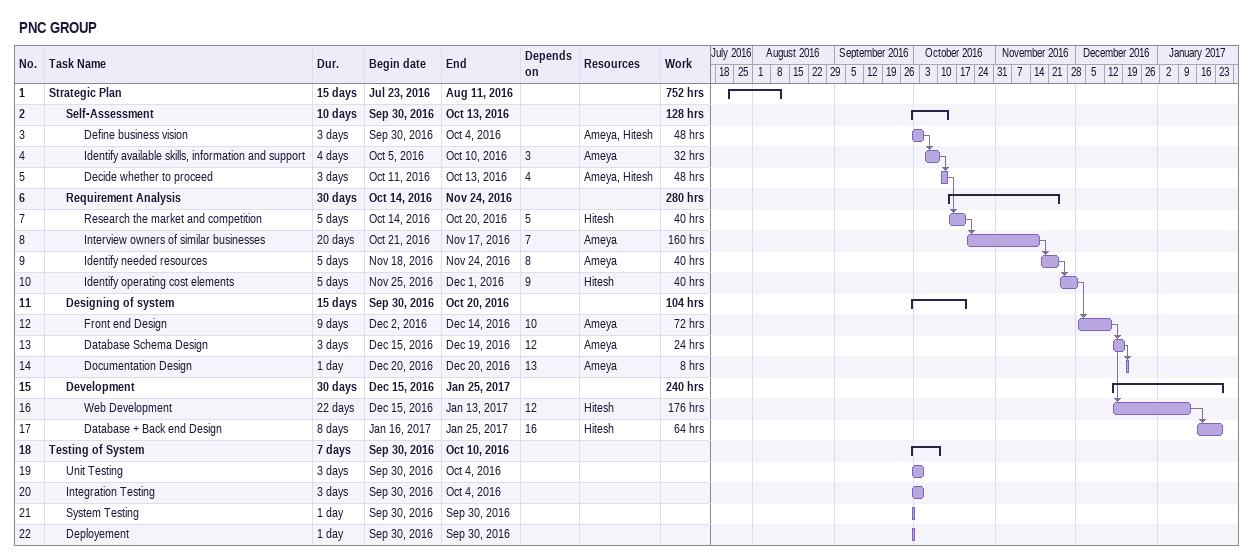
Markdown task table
PNC GROUP

| ID | Level | Task | Duration | Start | Finish | Predecessors | Resources | Work (h) |
|---|---|---|---|---|---|---|---|---|
| 1 | 1 | **Strategic Plan** | 15d | 2016-07-23 | 2016-08-11 |  |  | 752 |
| 2 | 2 | **Self-Assessment** | 10d | 2016-09-30 | 2016-10-13 |  |  | 128 |
| 3 | 3 | Define business vision | 3d | 2016-09-30 | 2016-10-04 |  | Ameya, Hitesh | 48 |
| 4 | 3 | Identify available skills, information and support | 4d | 2016-10-05 | 2016-10-10 | 3 | Ameya | 32 |
| 5 | 3 | Decide whether to proceed | 3d | 2016-10-11 | 2016-10-13 | 4 | Ameya, Hitesh | 48 |
| 6 | 2 | **Requirement Analysis** | 30d | 2016-10-14 | 2016-11-24 |  |  | 280 |
| 7 | 3 | Research the market and competition | 5d | 2016-10-14 | 2016-10-20 | 5 | Hitesh | 40 |
| 8 | 3 | Interview owners of similar businesses | 20d | 2016-10-21 | 2016-11-17 | 7 | Ameya | 160 |
| 9 | 3 | Identify needed resources | 5d | 2016-11-18 | 2016-11-24 | 8 | Ameya | 40 |
| 10 | 3 | Identify operating cost elements | 5d | 2016-11-25 | 2016-12-01 | 9 | Hitesh | 40 |
| 11 | 2 | **Designing of system** | 15d | 2016-09-30 | 2016-10-20 |  |  | 104 |
| 12 | 3 | Front end Design | 9d | 2016-12-02 | 2016-12-14 | 10 | Ameya | 72 |
| 13 | 3 | Database Schema Design | 3d | 2016-12-15 | 2016-12-19 | 12 | Ameya | 24 |
| 14 | 3 | Documentation Design | 1d | 2016-12-20 | 2016-12-20 | 13 | Ameya | 8 |
| 15 | 2 | **Development** | 30d | 2016-12-15 | 2017-01-25 |  |  | 240 |
| 16 | 3 | Web Development | 22d | 2016-12-15 | 2017-01-13 | 12 | Hitesh | 176 |
| 17 | 3 | Database + Back end Design | 8d | 2017-01-16 | 2017-01-25 | 16 | Hitesh | 64 |
| 18 | 1 | **Testing of System** | 7d | 2016-09-30 | 2016-10-10 |  |  |  |
| 19 | 2 | Unit Testing | 3d | 2016-09-30 | 2016-10-04 |  |  |  |
| 20 | 2 | Integration Testing | 3d | 2016-09-30 | 2016-10-04 |  |  |  |
| 21 | 2 | System Testing | 1d | 2016-09-30 | 2016-09-30 |  |  |  |
| 22 | 2 | Deployement | 1d | 2016-09-30 | 2016-09-30 |  |  |  |
